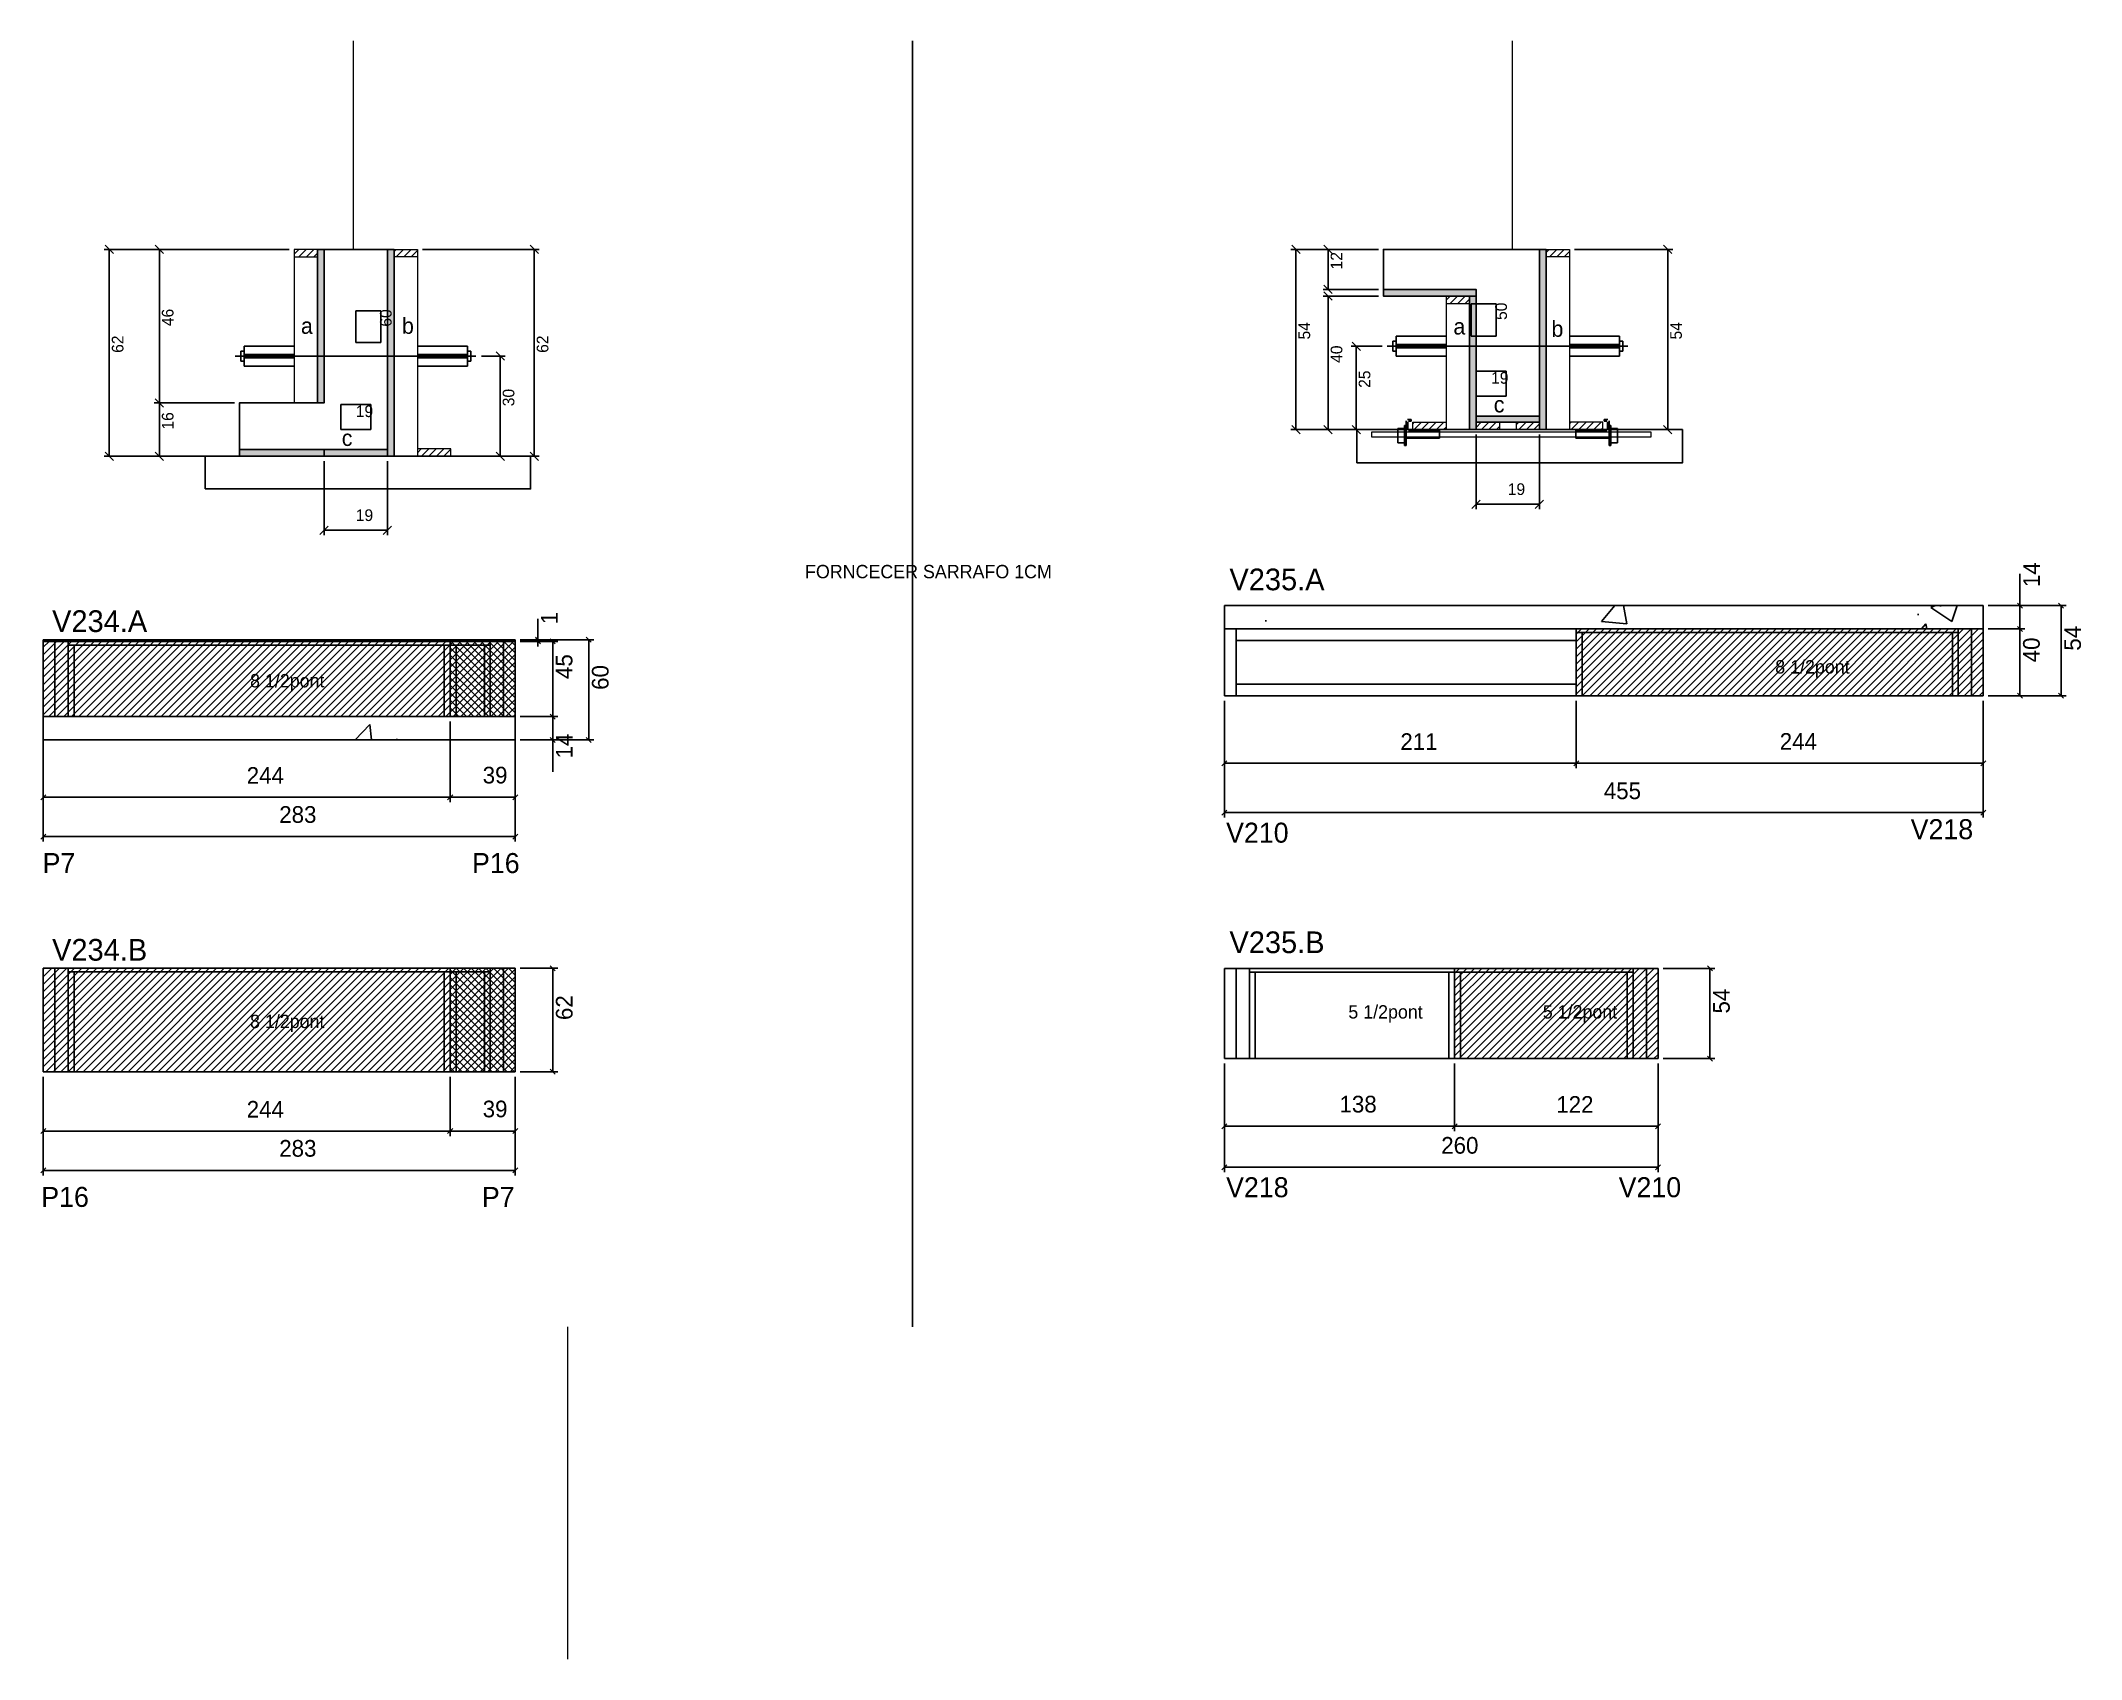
# Model space of a CAD drawing. Header units: metres. Extents: x 7586 to 8810, y 3708 to 4678.
import ezdxf

# ---------------------------------------------------------------- set-up
doc = ezdxf.new("R2010")
doc.units = ezdxf.units.M
for name, color, linetype in [('5', 7, 'Continuous'), ('barrote', 7, 'Continuous'), ('CONCRETO', 7, 'Continuous'), ('COTA', 7, 'Continuous'), ('Cota Seção (2x)', 7, 'Continuous'), ('detalhes', 7, 'Continuous'), ('Hachura', 7, 'Continuous'), ('Madeira', 7, 'Continuous'), ('Painéis', 7, 'Continuous'), ('presilha', 7, 'Continuous'), ('REAPROVEITAMENTO', 7, 'Continuous'), ('SARR_2.2x7', 7, 'Continuous'), ('SARR_3.5x7', 7, 'Continuous'), ('SARRAFO DE PRESSAO', 7, 'Continuous'), ('SCO-___-LAJ', 7, 'Continuous'), ('TENSOR', 7, 'Continuous'), ('texto', 7, 'Continuous'), ('Texto Seção', 7, 'Continuous')]:
    doc.layers.add(name, color=color, linetype=linetype)

msp = doc.modelspace()

# ---------------------------------------------------------------- hatches: boundary and pattern name
at = {"layer": 'COTA'}
h = msp.add_hatch(dxfattribs=at)
h.set_pattern_fill('AR-CONC')
h.paths.add_polyline_path([(8751, 4325.4), (8751, 4339.4), (8296, 4339.4), (8296, 4325.4), (8751, 4325.4)])
h = msp.add_hatch(dxfattribs=at)
h.set_pattern_fill('AR-CONC')
h.paths.add_polyline_path([(7870.7, 4258.9), (7587.7, 4258.9), (7587.7, 4272.9), (7870.7, 4272.9), (7870.7, 4258.9)])
at = {"layer": 'Hachura'}
h = msp.add_hatch(dxfattribs=at)
h.set_pattern_fill('ANSI31')
h.paths.add_polyline_path([(7752.1, 4548.5), (7752.1, 4552.9), (7738.1, 4552.9), (7738.1, 4548.5), (7752.1, 4548.5)])
h = msp.add_hatch(color=7, dxfattribs=at)
h.dxf.hatch_style = 1
h.paths.add_polyline_path([(7752.1, 4460.9), (7756.1, 4460.9), (7756.1, 4552.6), (7752.1, 4552.6), (7752.1, 4460.9)])
h = msp.add_hatch(color=7, dxfattribs=at)
h.dxf.hatch_style = 1
h.paths.add_polyline_path([(7794.1, 4428.9), (7798.1, 4428.9), (7798.1, 4552.9), (7794.1, 4552.9), (7794.1, 4428.9)])
h = msp.add_hatch(dxfattribs=at)
h.set_pattern_fill('ANSI31')
h.paths.add_polyline_path([(7798.1, 4548.5), (7798.1, 4552.9), (7812.1, 4552.9), (7812.1, 4548.5), (7798.1, 4548.5)])
h = msp.add_hatch(color=7, dxfattribs=at)
h.dxf.hatch_style = 1
h.paths.add_polyline_path([(8488.9, 4552.9), (8484.9, 4552.9), (8484.9, 4444.9), (8488.9, 4444.9), (8488.9, 4552.9)])
h = msp.add_hatch(dxfattribs=at)
h.set_pattern_fill('ANSI31')
h.paths.add_polyline_path([(8488.9, 4548.5), (8488.9, 4552.9), (8502.9, 4552.9), (8502.9, 4548.5), (8488.9, 4548.5)])
h = msp.add_hatch(color=7, dxfattribs=at)
h.dxf.hatch_style = 1
h.paths.add_polyline_path([(8446.9, 4524.9), (8446.9, 4528.9), (8391.3, 4528.9), (8391.3, 4524.9), (8446.9, 4524.9)])
h = msp.add_hatch(dxfattribs=at)
h.set_pattern_fill('ANSI31')
h.paths.add_polyline_path([(8442.9, 4520.5), (8442.9, 4524.9), (8428.9, 4524.9), (8428.9, 4520.5), (8442.9, 4520.5)])
h = msp.add_hatch(color=7, dxfattribs=at)
h.dxf.hatch_style = 1
h.paths.add_polyline_path([(8442.9, 4524.9), (8446.9, 4524.9), (8446.9, 4444.9), (8442.9, 4444.9), (8442.9, 4524.9)])
h = msp.add_hatch(dxfattribs=at)
h.set_pattern_fill('ANSI31')
h.paths.add_polyline_path([(8408.9, 4444.9), (8408.9, 4449.3), (8428.9, 4449.3), (8428.9, 4444.9), (8408.9, 4444.9)])
h = msp.add_hatch(color=7, dxfattribs=at)
h.dxf.hatch_style = 1
h.paths.add_polyline_path([(8484.9, 4449.3), (8484.9, 4452.9), (8446.9, 4452.9), (8446.9, 4449.3), (8484.9, 4449.3)])
h = msp.add_hatch(dxfattribs=at)
h.set_pattern_fill('ANSI31')
h.paths.add_polyline_path([(8446.9, 4444.9), (8446.9, 4449.3), (8460.9, 4449.3), (8460.9, 4444.9), (8446.9, 4444.9)])
h = msp.add_hatch(dxfattribs=at)
h.set_pattern_fill('ANSI31')
h.paths.add_polyline_path([(8484.9, 4444.9), (8484.9, 4449.3), (8470.9, 4449.3), (8470.9, 4444.9), (8484.9, 4444.9)])
h = msp.add_hatch(dxfattribs=at)
h.set_pattern_fill('ANSI31')
h.paths.add_polyline_path([(8522.9, 4444.9), (8522.9, 4449.3), (8502.9, 4449.3), (8502.9, 4444.9), (8522.9, 4444.9)])
h = msp.add_hatch(color=7, dxfattribs=at)
h.dxf.hatch_style = 1
h.paths.add_polyline_path([(7756.1, 4428.9), (7756.1, 4432.9), (7705.3, 4432.9), (7705.3, 4428.9), (7756.1, 4428.9)])
h = msp.add_hatch(color=7, dxfattribs=at)
h.dxf.hatch_style = 1
h.paths.add_polyline_path([(7794.1, 4428.9), (7794.1, 4432.9), (7756.1, 4432.9), (7756.1, 4428.9), (7794.1, 4428.9)])
h = msp.add_hatch(dxfattribs=at)
h.set_pattern_fill('ANSI31')
h.paths.add_polyline_path([(7832.1, 4428.9), (7832.1, 4433.3), (7812.1, 4433.3), (7812.1, 4428.9), (7832.1, 4428.9)])
at = {"layer": 'REAPROVEITAMENTO'}
h = msp.add_hatch(dxfattribs=at)
h.set_pattern_fill('ANSI31')
h.paths.add_polyline_path([(8507, 4285.4), (8751, 4285.4), (8751, 4325.4), (8507, 4325.4), (8507, 4285.4)])
h = msp.add_hatch(dxfattribs=at)
h.set_pattern_fill('ANSI31')
h.paths.add_polyline_path([(7587.7, 4272.9), (7831.7, 4272.9), (7831.7, 4317.9), (7587.7, 4317.9), (7587.7, 4272.9)])
h = msp.add_hatch(dxfattribs=at)
h.set_pattern_fill('ANSI37')
h.paths.add_polyline_path([(7870.7, 4317.9), (7831.7, 4317.9), (7831.7, 4272.9), (7870.7, 4272.9), (7870.7, 4317.9)])
h = msp.add_hatch(dxfattribs=at)
h.set_pattern_fill('ANSI31')
h.paths.add_polyline_path([(7587.7, 4060), (7831.7, 4060), (7831.7, 4122), (7587.7, 4122), (7587.7, 4060)])
h = msp.add_hatch(dxfattribs=at)
h.set_pattern_fill('ANSI37')
h.paths.add_polyline_path([(7870.7, 4122), (7831.7, 4122), (7831.7, 4060), (7870.7, 4060), (7870.7, 4122)])
h = msp.add_hatch(dxfattribs=at)
h.set_pattern_fill('ANSI31')
h.paths.add_polyline_path([(8556, 4067.9), (8556, 4121.9), (8434, 4121.9), (8434, 4067.9), (8556, 4067.9)])

# ---------------------------------------------------------------- linework, layer by layer
at = {"color": 7, "lineweight": 25}
for p, q in [((7706.1, 4492), (7706.1, 4486)), ((7706.1, 4492), (7708.1, 4492)), ((7708.1, 4495), (7708.1, 4483)), ((7708.1, 4495), (7738.1, 4495)), ((7842.1, 4495), (7812.1, 4495)), ((7842.1, 4495), (7842.1, 4483)), ((7842.1, 4492), (7844.1, 4492)), ((7844.1, 4492), (7844.1, 4486)), ((8396.9, 4497.9), (8396.9, 4491.9)), ((8396.9, 4497.9), (8398.9, 4497.9)), ((8398.9, 4491.9), (8396.9, 4491.9)), ((8398.9, 4500.9), (8398.9, 4488.9)), ((8398.9, 4500.9), (8428.9, 4500.9)), ((8428.9, 4495.9), (8398.9, 4495.9)), ((8428.9, 4493.9), (8398.9, 4493.9)), ((8532.9, 4500.9), (8502.9, 4500.9)), ((8502.9, 4495.9), (8532.9, 4495.9)), ((8502.9, 4493.9), (8532.9, 4493.9)), ((8532.9, 4500.9), (8532.9, 4488.9)), ((8532.9, 4497.9), (8534.9, 4497.9)), ((8532.9, 4491.9), (8534.9, 4491.9)), ((8534.9, 4497.9), (8534.9, 4491.9)), ((7708.1, 4486), (7706.1, 4486)), ((7738.1, 4490), (7708.1, 4490)), ((7738.1, 4488), (7708.1, 4488)), ((7708.1, 4483), (7738.1, 4483)), ((7812.1, 4490), (7842.1, 4490)), ((7812.1, 4488), (7842.1, 4488)), ((7842.1, 4483), (7812.1, 4483)), ((7842.1, 4486), (7844.1, 4486)), ((8398.9, 4488.9), (8428.9, 4488.9)), ((8532.9, 4488.9), (8502.9, 4488.9))]:
    msp.add_line(p, q, dxfattribs=at)
at = {"layer": 'barrote', "color": 251, "lineweight": 25}
for points in [[(8375.4, 4424.9), (8570.6, 4424.9), (8570.6, 4444.9), (8375.4, 4444.9)], [(7684.7, 4409.3), (7879.9, 4409.3), (7879.9, 4428.9), (7684.7, 4428.9)]]:
    msp.add_lwpolyline(points, close=True, dxfattribs=at)
at = {"layer": 'CONCRETO', "color": 251, "lineweight": 25}
msp.add_lwpolyline([(7756.1, 4552.9), (7794.1, 4552.9), (7794.1, 4528.9), (7794.1, 4528.9), (7794.1, 4432.9), (7705.3, 4432.9), (7705.3, 4460.9), (7756.1, 4460.9), (7756.1, 4552.9)], dxfattribs=at)
msp.add_lwpolyline([(8391.3, 4528.9), (8391.3, 4552.9), (8484.9, 4552.9), (8484.9, 4524.9), (8484.9, 4524.9), (8484.9, 4452.9), (8446.9, 4452.9), (8446.9, 4528.9)], close=True, dxfattribs=at)
at = {"layer": 'COTA', "color": 241, "lineweight": 25}
for p, q in [((8109, 4677.9), (8109, 3907.2)), ((8296, 4325.4), (8296, 4339.4)), ((8296, 4339.4), (8751, 4339.4)), ((8751, 4325.4), (8751, 4339.4)), ((7587.7, 4258.9), (7587.7, 4272.9)), ((7870.7, 4272.9), (7870.7, 4258.9)), ((7870.7, 4258.9), (7587.7, 4258.9))]:
    msp.add_line(p, q, dxfattribs=at)
at = {"layer": 'COTA', "color": 4, "lineweight": 25}
for p, q in [((7735.1, 4552.9), (7624.3, 4552.9)), ((7627.3, 4428.9), (7627.3, 4552.9)), ((7735.1, 4552.9), (7654.3, 4552.9)), ((7657.3, 4460.9), (7657.3, 4552.9)), ((7815.1, 4552.9), (7885.1, 4552.9)), ((7882.1, 4428.9), (7882.1, 4552.9)), ((8388.3, 4552.9), (8335.9, 4552.9)), ((8338.9, 4444.9), (8338.9, 4552.9)), ((8388.3, 4552.9), (8355.2, 4552.9)), ((8358.2, 4552.9), (8358.2, 4528.9)), ((8505.9, 4552.9), (8564.8, 4552.9)), ((8561.8, 4444.9), (8561.8, 4552.9)), ((8388.3, 4528.9), (8355.2, 4528.9)), ((8388.3, 4524.9), (8355.2, 4524.9)), ((8358.2, 4524.9), (8358.2, 4444.9)), ((8390.6, 4494.9), (8372, 4494.9)), ((8375, 4494.9), (8375, 4444.9)), ((7850.4, 4489), (7864.7, 4489)), ((7861.7, 4489), (7861.7, 4428.9)), ((7702.3, 4460.9), (7654.3, 4460.9)), ((7702.3, 4460.9), (7654.3, 4460.9)), ((7657.3, 4428.9), (7657.3, 4460.9)), ((8410.3, 4444.9), (8335.9, 4444.9)), ((8410.3, 4444.9), (8355.2, 4444.9)), ((8390.6, 4444.9), (8372, 4444.9)), ((8446.9, 4441.9), (8446.9, 4397.2)), ((8484.9, 4441.9), (8484.9, 4397.2)), ((8521.5, 4444.9), (8564.8, 4444.9)), ((7702.3, 4428.9), (7624.3, 4428.9)), ((7702.3, 4428.9), (7654.3, 4428.9)), ((7756.1, 4425.9), (7756.1, 4381.6)), ((7794.1, 4425.9), (7794.1, 4381.6)), ((7815.1, 4428.9), (7885.1, 4428.9)), ((7835.1, 4428.9), (7864.7, 4428.9)), ((8446.9, 4400.2), (8484.9, 4400.2)), ((7756.1, 4384.6), (7794.1, 4384.6)), ((8773, 4339.4), (8773, 4358.5)), ((8754, 4339.4), (8776, 4339.4)), ((8754, 4339.4), (8800.7, 4339.4)), ((8773, 4325.4), (8773, 4339.4)), ((8797.7, 4339.4), (8797.7, 4285.4)), ((8754, 4325.4), (8776, 4325.4)), ((8754, 4325.4), (8776, 4325.4)), ((8773, 4285.4), (8773, 4325.4)), ((7873.7, 4318.9), (7917.8, 4318.9)), ((7873.7, 4317.9), (7896.2, 4317.9)), ((7893.2, 4317.9), (7893.2, 4272.9)), ((7914.8, 4258.9), (7914.8, 4318.9)), ((8296, 4282.4), (8296, 4241.9)), ((8296, 4282.4), (8296, 4212.3)), ((8507, 4282.4), (8507, 4241.9)), ((8507, 4282.4), (8507, 4241.9)), ((8751, 4282.4), (8751, 4241.9)), ((8751, 4282.4), (8751, 4212.3)), ((8754, 4285.4), (8776, 4285.4)), ((8754, 4285.4), (8800.7, 4285.4)), ((7873.7, 4272.9), (7896.2, 4272.9)), ((7873.7, 4272.9), (7896.2, 4272.9)), ((7893.2, 4272.9), (7893.2, 4258.9)), ((7587.7, 4269.9), (7587.7, 4221.5)), ((7587.7, 4269.9), (7587.7, 4198)), ((7831.7, 4269.9), (7831.7, 4221.5)), ((7831.7, 4269.9), (7831.7, 4221.5)), ((7870.7, 4269.9), (7870.7, 4221.5)), ((7870.7, 4269.9), (7870.7, 4198)), ((7873.7, 4258.9), (7917.8, 4258.9)), ((7873.7, 4258.9), (7896.2, 4258.9)), ((7893.2, 4258.9), (7893.2, 4239.8)), ((8296, 4244.9), (8507, 4244.9)), ((8507, 4244.9), (8751, 4244.9)), ((7587.7, 4224.5), (7831.7, 4224.5)), ((7831.7, 4224.5), (7870.7, 4224.5)), ((8296, 4215.3), (8751, 4215.3)), ((7587.7, 4201), (7870.7, 4201)), ((7873.7, 4122), (7896.2, 4122)), ((7893.2, 4122), (7893.2, 4060)), ((8559, 4121.9), (8590.1, 4121.9)), ((8587.1, 4121.9), (8587.1, 4067.9)), ((8296, 4064.9), (8296, 4024.3)), ((8296, 4064.9), (8296, 3999.8)), ((8434, 4064.9), (8434, 4024.3)), ((8434, 4064.9), (8434, 4024.3)), ((8556, 4064.9), (8556, 4024.3)), ((8556, 4064.9), (8556, 3999.8)), ((8559, 4067.9), (8590.1, 4067.9)), ((7587.7, 4057), (7587.7, 4021.4)), ((7587.7, 4057), (7587.7, 3997.9)), ((7831.7, 4057), (7831.7, 4021.4)), ((7831.7, 4057), (7831.7, 4021.4)), ((7870.7, 4057), (7870.7, 4021.4)), ((7870.7, 4057), (7870.7, 3997.9)), ((7873.7, 4060), (7896.2, 4060)), ((8296, 4027.3), (8434, 4027.3)), ((8434, 4027.3), (8556, 4027.3)), ((7587.7, 4024.4), (7831.7, 4024.4)), ((7831.7, 4024.4), (7870.7, 4024.4)), ((8296, 4002.8), (8556, 4002.8)), ((7587.7, 4000.9), (7870.7, 4000.9))]:
    msp.add_line(p, q, dxfattribs=at)
at = {"layer": 'COTA', "color": 0, "lineweight": 25}
for p, q in [((8774.5, 4337.9), (8771.5, 4340.9)), ((8799.2, 4337.9), (8796.2, 4340.9)), ((7894.7, 4316.4), (7891.7, 4319.4)), ((7916.3, 4317.4), (7913.3, 4320.4)), ((8774.5, 4323.9), (8771.5, 4326.9)), ((8771.5, 4326.9), (8774.5, 4323.9)), ((8771.5, 4286.9), (8774.5, 4283.9)), ((8796.2, 4286.9), (8799.2, 4283.9)), ((7891.7, 4274.4), (7894.7, 4271.4)), ((7894.7, 4271.4), (7891.7, 4274.4)), ((7891.7, 4260.4), (7894.7, 4257.4)), ((7913.3, 4260.4), (7916.3, 4257.4)), ((8297.5, 4246.4), (8294.5, 4243.4)), ((8505.5, 4243.4), (8508.5, 4246.4)), ((8508.5, 4246.4), (8505.5, 4243.4)), ((8749.5, 4243.4), (8752.5, 4246.4)), ((7589.2, 4226), (7586.2, 4223)), ((7830.2, 4223), (7833.2, 4226)), ((7833.2, 4226), (7830.2, 4223)), ((7869.2, 4223), (7872.2, 4226)), ((8297.5, 4216.8), (8294.5, 4213.8)), ((8749.5, 4213.8), (8752.5, 4216.8)), ((7589.2, 4202.5), (7586.2, 4199.5)), ((7869.2, 4199.5), (7872.2, 4202.5)), ((7894.7, 4120.5), (7891.7, 4123.5)), ((8588.6, 4120.4), (8585.6, 4123.4)), ((8585.6, 4069.4), (8588.6, 4066.4)), ((7891.7, 4061.5), (7894.7, 4058.5)), ((7589.2, 4025.9), (7586.2, 4022.9)), ((7830.2, 4022.9), (7833.2, 4025.9)), ((7833.2, 4025.9), (7830.2, 4022.9)), ((7869.2, 4022.9), (7872.2, 4025.9)), ((8297.5, 4028.8), (8294.5, 4025.8)), ((8432.5, 4025.8), (8435.5, 4028.8)), ((8435.5, 4028.8), (8432.5, 4025.8)), ((8554.5, 4025.8), (8557.5, 4028.8)), ((7589.2, 4002.4), (7586.2, 3999.4)), ((7869.2, 3999.4), (7872.2, 4002.4)), ((8297.5, 4004.3), (8294.5, 4001.3)), ((8554.5, 4001.3), (8557.5, 4004.3))]:
    msp.add_line(p, q, dxfattribs=at)
for points in [[(7629.8, 4550.4), (7624.8, 4555.4)], [(7659.8, 4550.4), (7654.8, 4555.4)], [(7884.6, 4550.4), (7879.6, 4555.4)], [(8341.4, 4550.4), (8336.4, 4555.4)], [(8360.7, 4550.4), (8355.7, 4555.4)], [(8564.3, 4550.4), (8559.3, 4555.4)], [(8355.7, 4531.4), (8360.7, 4526.4)], [(8360.7, 4522.4), (8355.7, 4527.4)], [(7864.2, 4486.5), (7859.2, 4491.5)], [(8377.5, 4492.4), (8372.5, 4497.4)], [(7659.8, 4458.4), (7654.8, 4463.4)], [(7654.8, 4463.4), (7659.8, 4458.4)], [(8336.4, 4447.4), (8341.4, 4442.4)], [(8355.7, 4447.4), (8360.7, 4442.4)], [(8372.5, 4447.4), (8377.5, 4442.4)], [(8559.3, 4447.4), (8564.3, 4442.4)], [(7624.8, 4431.4), (7629.8, 4426.4)], [(7654.8, 4431.4), (7659.8, 4426.4)], [(7859.2, 4431.4), (7864.2, 4426.4)], [(7879.6, 4431.4), (7884.6, 4426.4)], [(8449.4, 4402.7), (8444.4, 4397.7)], [(8482.4, 4397.7), (8487.4, 4402.7)], [(7758.6, 4387.1), (7753.6, 4382.1)], [(7791.6, 4382.1), (7796.6, 4387.1)]]:
    msp.add_lwpolyline(points, dxfattribs=at)
at = {"layer": 'Cota Seção (2x)', "color": 180, "lineweight": 25}
for p, q in [((7790.1, 4516.1), (7775.1, 4516.1)), ((7775.1, 4516.1), (7775.1, 4497.1)), ((7790.1, 4497.1), (7790.1, 4516.1)), ((8458.9, 4520.2), (8443.9, 4520.2)), ((8443.9, 4520.2), (8443.9, 4500.9)), ((8458.9, 4500.9), (8458.9, 4520.2)), ((7775.1, 4497.1), (7790.1, 4497.1)), ((8443.9, 4500.9), (8458.9, 4500.9)), ((8464.9, 4479.9), (8446.9, 4479.9)), ((8446.9, 4479.9), (8446.9, 4464.9)), ((8464.9, 4464.9), (8464.9, 4479.9)), ((7784.1, 4459.9), (7766.1, 4459.9)), ((7766.1, 4459.9), (7766.1, 4444.9)), ((7784.1, 4444.9), (7784.1, 4459.9)), ((8446.9, 4464.9), (8464.9, 4464.9)), ((7766.1, 4444.9), (7784.1, 4444.9))]:
    msp.add_line(p, q, dxfattribs=at)
at = {"layer": 'Madeira', "color": 126, "lineweight": 18}
for points in [[(7752.1, 4548.5), (7752.1, 4552.9), (7738.1, 4552.9), (7738.1, 4548.5)], [(7752.1, 4552.9), (7738.1, 4552.9), (7738.1, 4460.9), (7752.1, 4460.9)], [(7798.1, 4548.5), (7798.1, 4552.9), (7812.1, 4552.9), (7812.1, 4548.5)], [(7798.1, 4552.9), (7812.1, 4552.9), (7812.1, 4428.9), (7798.1, 4428.9)], [(8488.9, 4548.5), (8488.9, 4552.9), (8502.9, 4552.9), (8502.9, 4548.5)], [(8488.9, 4552.9), (8502.9, 4552.9), (8502.9, 4444.9), (8488.9, 4444.9)], [(8442.9, 4520.5), (8442.9, 4524.9), (8428.9, 4524.9), (8428.9, 4520.5)], [(8442.9, 4524.9), (8428.9, 4524.9), (8428.9, 4444.9), (8442.9, 4444.9)], [(8408.9, 4444.9), (8408.9, 4449.3), (8428.9, 4449.3), (8428.9, 4444.9)], [(8446.9, 4444.9), (8446.9, 4449.3), (8460.9, 4449.3), (8460.9, 4444.9)], [(8484.9, 4444.9), (8484.9, 4449.3), (8470.9, 4449.3), (8470.9, 4444.9)], [(8522.9, 4444.9), (8522.9, 4449.3), (8502.9, 4449.3), (8502.9, 4444.9)], [(7832.1, 4428.9), (7832.1, 4433.3), (7812.1, 4433.3), (7812.1, 4428.9)]]:
    msp.add_lwpolyline(points, close=True, dxfattribs=at)
at = {"layer": 'Painéis', "color": 4, "lineweight": 25}
for p, q in [((7884.3, 4318.9), (7884.3, 4331.5)), ((7873.7, 4318.9), (7887.3, 4318.9)), ((7873.7, 4317.9), (7887.3, 4317.9)), ((7884.3, 4317.9), (7884.3, 4318.9)), ((7884.3, 4317.9), (7884.3, 4314.9))]:
    msp.add_line(p, q, dxfattribs=at)
at = {"layer": 'Painéis', "color": 0, "lineweight": 25}
for p, q in [((7882.8, 4320.4), (7885.8, 4317.4)), ((7885.8, 4316.4), (7882.8, 4319.4))]:
    msp.add_line(p, q, dxfattribs=at)
at = {"layer": 'Painéis', "color": 200, "lineweight": 25}
for p, q in [((8296, 4325.4), (8751, 4325.4)), ((8296, 4285.4), (8296, 4325.4)), ((8507, 4285.4), (8507, 4325.4)), ((8751, 4285.4), (8751, 4325.4)), ((7587.7, 4317.9), (7870.7, 4317.9)), ((7587.7, 4272.9), (7587.7, 4317.9)), ((7831.7, 4272.9), (7831.7, 4317.9)), ((7870.7, 4272.9), (7870.7, 4317.9)), ((8296, 4285.4), (8751, 4285.4)), ((7587.7, 4272.9), (7870.7, 4272.9)), ((7587.7, 4122), (7870.7, 4122)), ((7587.7, 4060), (7587.7, 4122)), ((7831.7, 4060), (7831.7, 4122)), ((7870.7, 4060), (7870.7, 4122)), ((8296, 4121.9), (8556, 4121.9)), ((8296, 4067.9), (8296, 4121.9)), ((8434, 4067.9), (8434, 4121.9)), ((8556, 4067.9), (8556, 4121.9)), ((8296, 4067.9), (8556, 4067.9)), ((7587.7, 4060), (7870.7, 4060))]:
    msp.add_line(p, q, dxfattribs=at)
for points in [[(7752.1, 4552.9), (7756.1, 4552.9), (7756.1, 4460.9), (7752.1, 4460.9)], [(7798.1, 4552.9), (7794.1, 4552.9), (7794.1, 4428.9), (7798.1, 4428.9)], [(8488.9, 4552.9), (8484.9, 4552.9), (8484.9, 4444.9), (8488.9, 4444.9)], [(8446.9, 4524.9), (8446.9, 4528.9), (8391.3, 4528.9), (8391.3, 4524.9)], [(8442.9, 4524.9), (8446.9, 4524.9), (8446.9, 4444.9), (8442.9, 4444.9)], [(8484.9, 4449.3), (8484.9, 4452.9), (8446.9, 4452.9), (8446.9, 4449.3)], [(7756.1, 4428.9), (7756.1, 4432.9), (7705.3, 4432.9), (7705.3, 4428.9)], [(7794.1, 4428.9), (7794.1, 4432.9), (7756.1, 4432.9), (7756.1, 4428.9)]]:
    msp.add_lwpolyline(points, close=True, dxfattribs=at)
at = {"layer": 'presilha', "color": 1, "lineweight": 25}
for p, q in [((8400, 4445.6), (8404, 4445.6)), ((8400, 4445.6), (8400, 4437)), ((8404, 4447.3), (8405, 4447.3)), ((8404, 4435.3), (8404, 4447.3)), ((8404, 4445.6), (8404, 4437)), ((8405, 4444), (8405, 4450.2)), ((8405, 4447.3), (8405, 4435.3)), ((8408, 4451), (8405.8, 4451)), ((8406, 4444.7), (8406, 4449.6)), ((8408, 4450), (8406.4, 4450)), ((8425, 4444.3), (8406.4, 4444.3)), ((8408, 4451), (8408, 4450)), ((8425, 4444.3), (8425, 4439.7)), ((8506.8, 4444.3), (8506.8, 4439.7)), ((8506.8, 4444.3), (8525.4, 4444.3)), ((8523.8, 4451), (8523.8, 4450)), ((8523.8, 4451), (8526, 4451)), ((8523.8, 4450), (8525.4, 4450)), ((8525.8, 4444.7), (8525.8, 4449.6)), ((8526.8, 4444), (8526.8, 4450.2)), ((8527.8, 4447.3), (8526.8, 4447.3)), ((8526.8, 4447.3), (8526.8, 4435.3)), ((8527.8, 4435.3), (8527.8, 4447.3)), ((8531.8, 4445.6), (8527.8, 4445.6)), ((8527.8, 4445.6), (8527.8, 4437)), ((8531.8, 4445.6), (8531.8, 4437)), ((8404, 4437), (8400, 4437)), ((8405, 4435.3), (8404, 4435.3)), ((8425, 4439.7), (8405, 4439.7)), ((8506.8, 4439.7), (8526.8, 4439.7)), ((8526.8, 4435.3), (8527.8, 4435.3)), ((8527.8, 4437), (8531.8, 4437))]:
    msp.add_line(p, q, dxfattribs=at)
at = {"layer": 'SARR_2.2x7', "color": 40, "lineweight": 25}
for p, q in [((8303, 4285.4), (8303, 4325.4)), ((8507, 4323.2), (8736, 4323.2)), ((8744, 4285.4), (8744, 4325.4)), ((7587.7, 4318.9), (7831.7, 4318.9)), ((7587.7, 4317.9), (7587.7, 4318.9)), ((7594.7, 4272.9), (7594.7, 4317.9)), ((7602.7, 4315.7), (7831.7, 4315.7)), ((7831.7, 4318.9), (7870.7, 4318.9)), ((7831.7, 4317.9), (7831.7, 4318.9)), ((7831.7, 4315.7), (7855.7, 4315.7)), ((7863.7, 4272.9), (7863.7, 4317.9)), ((7870.7, 4317.9), (7870.7, 4318.9)), ((8303, 4318.4), (8507, 4318.4)), ((8303, 4292.4), (8507, 4292.4)), ((7594.7, 4060), (7594.7, 4122)), ((7602.7, 4119.8), (7831.7, 4119.8)), ((7831.7, 4119.8), (7855.7, 4119.8)), ((7863.7, 4060), (7863.7, 4122)), ((8303, 4067.9), (8303, 4121.9)), ((8434, 4119.7), (8311, 4119.7)), ((8434, 4119.7), (8541, 4119.7)), ((8549, 4067.9), (8549, 4121.9))]:
    msp.add_line(p, q, dxfattribs=at)
at = {"layer": 'SARR_3.5x7', "color": 81, "lineweight": 25}
for p, q in [((8507, 4323.2), (8507, 4285.4)), ((8510.5, 4323.2), (8510.5, 4285.4)), ((8732.5, 4323.2), (8732.5, 4285.4)), ((8736, 4325.4), (8736, 4285.4)), ((7602.7, 4317.9), (7602.7, 4272.9)), ((7606.2, 4315.7), (7606.2, 4272.9)), ((7828.2, 4315.7), (7828.2, 4272.9)), ((7831.7, 4315.7), (7831.7, 4272.9)), ((7835.2, 4315.7), (7835.2, 4272.9)), ((7852.2, 4315.7), (7852.2, 4272.9)), ((7855.7, 4317.9), (7855.7, 4272.9)), ((7602.7, 4272.9), (7606.2, 4272.9)), ((7828.2, 4272.9), (7831.7, 4272.9)), ((7831.7, 4272.9), (7835.2, 4272.9)), ((7852.2, 4272.9), (7855.7, 4272.9)), ((7602.7, 4122), (7602.7, 4060)), ((7606.2, 4119.8), (7606.2, 4060)), ((7828.2, 4119.8), (7828.2, 4060)), ((7831.7, 4119.8), (7831.7, 4060)), ((7835.2, 4119.8), (7835.2, 4060)), ((7852.2, 4119.8), (7852.2, 4060)), ((7855.7, 4122), (7855.7, 4060)), ((8311, 4121.9), (8311, 4067.9)), ((8314.5, 4119.7), (8314.5, 4067.9)), ((8430.5, 4119.7), (8430.5, 4067.9)), ((8434, 4119.7), (8434, 4067.9)), ((8437.5, 4119.7), (8437.5, 4067.9)), ((8537.5, 4119.7), (8537.5, 4067.9)), ((8541, 4121.9), (8541, 4067.9)), ((7602.7, 4060), (7606.2, 4060)), ((7828.2, 4060), (7831.7, 4060)), ((7831.7, 4060), (7835.2, 4060)), ((7852.2, 4060), (7855.7, 4060))]:
    msp.add_line(p, q, dxfattribs=at)
at = {"layer": 'SARRAFO DE PRESSAO', "color": 30, "lineweight": 9}
msp.add_line((7902.2, 3707.9), (7902.2, 3907.2), dxfattribs=at)
at = {"layer": 'SCO-___-LAJ', "color": 1, "lineweight": 0}
msp.add_lwpolyline([(8384.4, 4443.6), (8551.7, 4443.6), (8551.7, 4440.4), (8384.4, 4440.4)], close=True, dxfattribs=at)
at = {"layer": 'TENSOR', "color": 3, "lineweight": 25}
for p, q in [((8537.9, 4494.9), (8393.6, 4494.9)), ((7847.1, 4489), (7702.8, 4489))]:
    msp.add_line(p, q, dxfattribs=at)
at = {"layer": 'Texto Seção', "color": 252, "lineweight": 15}
for p, q in [((7773.8, 4552.9), (7773.8, 4677.9)), ((8468.8, 4552.9), (8468.8, 4677.9))]:
    msp.add_line(p, q, dxfattribs=at)

# ---------------------------------------------------------------- texts
at = {"color": 240, "lineweight": 25}
msp.add_text('FORNCECER SARRAFO 1CM', height=8, dxfattribs=at).set_placement((8044.5, 4355.8))
at = {"layer": '5', "color": 5, "lineweight": 25}
for s, p in [('V210', (8297, 4197.3)), ('V218', (8707.5, 4199.4)), ('P7', (7587.3, 4179.1)), ('P16', (7844.8, 4179.1)), ('P16', (7586.5, 3979)), ('P7', (7850.7, 3979)), ('V218', (8297, 3984.8)), ('V210', (8532.4, 3984.8))]:
    msp.add_text(s, height=12, rotation=0, dxfattribs=at).set_placement(p)
at = {"layer": 'COTA', "color": 1, "lineweight": 25}
for s, p in [('12', (8366.7, 4540.9)), ('46', (7665.8, 4506.9)), ('54', (8347.4, 4498.9)), ('54', (8570.3, 4498.9)), ('62', (7635.8, 4490.9)), ('62', (7890.6, 4490.9)), ('40', (8366.7, 4484.9)), ('25', (8383.5, 4469.9)), ('30', (7870.2, 4458.9)), ('16', (7665.8, 4444.9))]:
    msp.add_text(s, height=7, rotation=90, dxfattribs=at).set_placement(p)
for p in [(8465.9, 4405.7), (7775.1, 4390.1)]:
    msp.add_text('19', height=7, dxfattribs=at).set_placement(p)
at = {"layer": 'COTA', "color": 240, "lineweight": 25}
for s, p in [('14', (8785, 4350.5)), ('40', (8784.9, 4305.4)), ('54', (8809.6, 4312.4)), ('45', (7905, 4295.4)), ('60', (7926.7, 4288.9)), ('14', (7905.1, 4247.8)), ('62', (7905.1, 4091)), ('54', (8599, 4094.9))]:
    msp.add_text(s, height=10, rotation=90, dxfattribs=at).set_placement(p)
for s, p in [('211', (8401.5, 4252.9)), ('244', (8629, 4253)), ('244', (7709.7, 4232.6)), ('39', (7851.2, 4232.8)), ('455', (8523.5, 4223.4)), ('283', (7729.2, 4209.2)), ('244', (7709.7, 4032.5)), ('39', (7851.2, 4032.7)), ('138', (8365, 4035.6)), ('122', (8495, 4035.4)), ('283', (7729.2, 4009.1)), ('260', (8426, 4010.9))]:
    msp.add_text(s, height=10, dxfattribs=at).set_placement(p)
at = {"layer": 'Cota Seção (2x)', "color": 1, "lineweight": 25}
for s, p in [('60', (7796.6, 4506.6)), ('50', (8465.4, 4510.6))]:
    msp.add_text(s, height=7, rotation=90, dxfattribs=at).set_placement(p)
for p in [(8455.9, 4472.4), (7775.1, 4452.4)]:
    msp.add_text('19', height=7, dxfattribs=at).set_placement(p)
at = {"layer": 'detalhes', "color": 4, "lineweight": 25}
for s, p in [('a', (7742.2, 4502.3)), ('b', (7802.8, 4502.3)), ('c', (7766.7, 4435.1))]:
    msp.add_text(s, height=9.6, rotation=360, dxfattribs=at).set_placement(p)
for s, p in [('a', (8433.3, 4501.9)), ('b', (8492.1, 4500.5)), ('c', (8457.5, 4455.2))]:
    msp.add_text(s, height=9.6, dxfattribs=at).set_placement(p)
at = {"layer": 'Painéis', "color": 240, "lineweight": 25}
msp.add_text('1', height=10, rotation=90, dxfattribs=at).set_placement((7896.2, 4328.2))
at = {"layer": 'texto', "color": 2, "lineweight": 25}
for s, p in [('8 1/2pont', (8626.3, 4298.7)), ('8 1/2pont', (7711.7, 4290.4)), ('5 1/2pont', (8370.3, 4091.9)), ('5 1/2pont', (8486.9, 4091.9)), ('8 1/2pont', (7711.7, 4086.2))]:
    msp.add_text(s, height=8, dxfattribs=at).set_placement(p)
at = {"layer": 'Texto Seção', "color": 7, "lineweight": 15}
for s, p in [('V235.A', (8299, 4348.6)), ('V234.A', (7593, 4323.6)), ('V234.B', (7593, 4126.6)), ('V235.B', (8299, 4131.1))]:
    msp.add_text(s, height=13, dxfattribs=at).set_placement(p)

doc.saveas('drawing.dxf')
